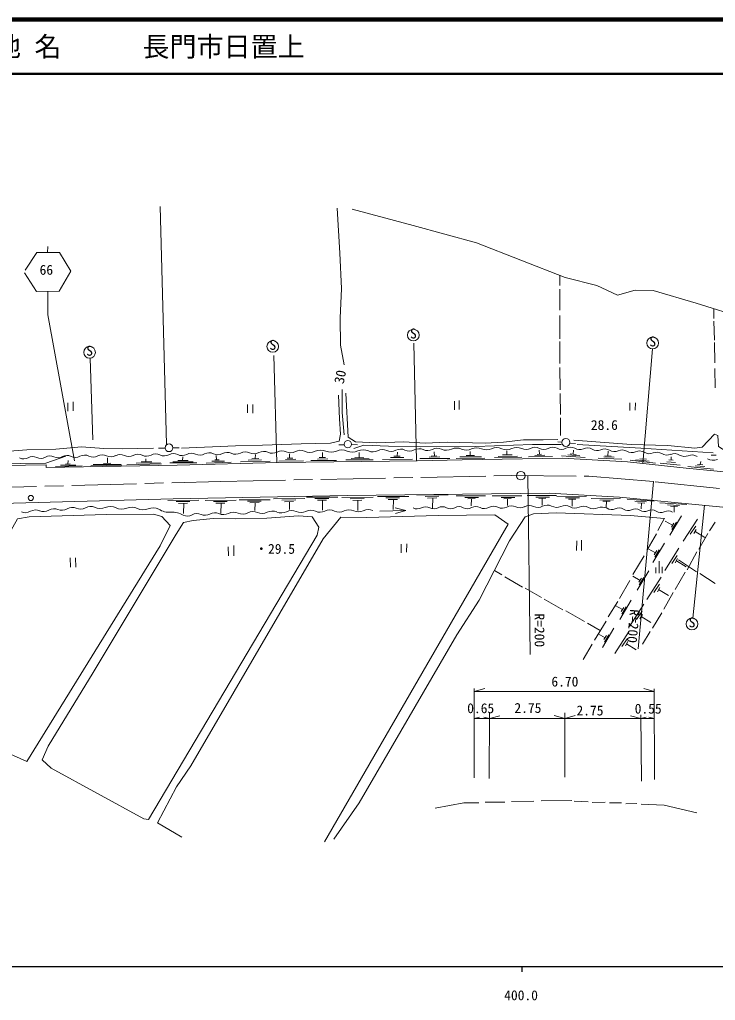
# Model space of a CAD drawing. Units: millimetres, scale not verified. Extents: x 40000 to 680000, y 20000 to 380000.
# Drawn here: x 375134 to 503769, y 198715 to 380000 of the extents above; entities that cross this region are included whole.
import ezdxf
from ezdxf.enums import TextEntityAlignment as Align

# ---------------------------------------------------------------- set-up
doc = ezdxf.new("R2010")
doc.units = ezdxf.units.MM
doc.header["$LTSCALE"] = 1000
doc.linetypes.add('CHAIN', pattern=[18.5, 12, -1.5, 3.5, -1.5])
for name, color, linetype, lineweight in [('M-BGD', 7, 'Continuous', 13), ('M-BMK', 2, 'CHAIN', 13), ('M-TTL', 2, 'Continuous', 140), ('M-TTL-BAND', 7, 'Continuous', 25), ('M-TTL-LINE', 7, 'Continuous', 50), ('M-TTL-TXT', 7, 'Continuous', 13), ('M-WORK', 1, 'Continuous', 13)]:
    doc.layers.add(name, color=color, linetype=linetype, lineweight=lineweight)
doc.styles.add('ＭＳ ゴシック', font='')
doc.styles.get('ＭＳ ゴシック').set_extended_font_data('MS Gothic')

msp = doc.modelspace()

# ---------------------------------------------------------------- linework, layer by layer
at = {"layer": 'M-BGD'}
msp.add_circle((467812, 295700), 792, dxfattribs=at)
at = {"layer": 'M-BMK'}
msp.add_lwpolyline([(68628, 292600), (74961, 292345), (87666, 292057), (100926, 291838), (128048, 292024), (170188, 293262), (177363, 293075), (192406, 292652), (204857, 292381), (250486, 293396), (283818, 294124), (301111, 293792), (324988, 293438), (366280, 293372), (412309, 294648), (466039, 295714), (480355, 295601), (492613, 294585), (519321, 291821), (552013, 288643), (565786, 287227), (567045, 286940)], dxfattribs=at)
at = {"layer": 'M-TTL'}
msp.add_line((680000, 380000), (40000, 380000), dxfattribs=at)
at = {"layer": 'M-TTL-BAND'}
for p, q in [((40000, 205000), (579000, 205000)), ((468000, 205000), (468000, 204000))]:
    msp.add_line(p, q, dxfattribs=at)
at = {"layer": 'M-TTL-LINE'}
msp.add_line((40000, 370000), (680000, 370000), dxfattribs=at)
at = {"layer": 'M-WORK'}
for p, q in [((401105, 345441), (402287, 301545)), ((380351, 338090), (380309, 336962)), ((376136, 333716), (378288, 336953)), ((378288, 336953), (382484, 336972)), ((382484, 336972), (384606, 333510)), ((378234, 329764), (376066, 333166)), ((384606, 333510), (382468, 329779)), ((475005, 332701), (474999, 330859)), ((474999, 330167), (474988, 326296)), ((382468, 329779), (378234, 329764)), ((503477, 326583), (503489, 324730)), ((475009, 325321), (475030, 321020)), ((503458, 324290), (503599, 320759)), ((447989, 320205), (448528, 298469)), ((475020, 320486), (475018, 316456)), ((492146, 319138), (490357, 297947)), ((503599, 320318), (503651, 316563)), ((388188, 317425), (388702, 302318)), ((422162, 317898), (422680, 298100)), ((474990, 315673), (475063, 311575)), ((503683, 315493), (503706, 311947)), ((475095, 310867), (475142, 306981)), ((384080, 309190), (384045, 307630)), ((385017, 309322), (385038, 307693)), ((417266, 308868), (417287, 307337)), ((418273, 308858), (418252, 307274)), ((455527, 309474), (455534, 307901)), ((456422, 309579), (456415, 307957)), ((487944, 309144), (487944, 307739)), ((488983, 309144), (488962, 307791)), ((475111, 306399), (475153, 303158)), ((435151, 301396), (434163, 301385)), ((436471, 301437), (437613, 301427)), ((475387, 301894), (474623, 301937)), ((476859, 301726), (477937, 301671)), ((402055, 300785), (400815, 300774)), ((403477, 300848), (404610, 300862)), ((405259, 298526), (405290, 299156)), ((411529, 298620), (411465, 299437)), ((418713, 298850), (418720, 299619)), ((425034, 298962), (425044, 299755)), ((431117, 299031), (431138, 299975)), ((437897, 299032), (437919, 300001)), ((444343, 299283), (445508, 299304)), ((444942, 299294), (444973, 300017)), ((450841, 299113), (452824, 299165)), ((451250, 299322), (452247, 299343)), ((451817, 299334), (451806, 300098)), ((456537, 299186), (460554, 299186)), ((457722, 299427), (459243, 299438)), ((458435, 299432), (458446, 300151)), ((463580, 299257), (467195, 299320)), ((464426, 299530), (466167, 299565)), ((465210, 299546), (465188, 300292)), ((469247, 299208), (473632, 299271)), ((470362, 299446), (472250, 299488)), ((470804, 299642), (471602, 299670)), ((471220, 299656), (471187, 300434)), ((475298, 299389), (479714, 299074)), ((476496, 299551), (478687, 299355)), ((476925, 299719), (478058, 299644)), ((477456, 299684), (477508, 300437)), ((483156, 299170), (485072, 299093)), ((483344, 299394), (484477, 299338)), ((483881, 299367), (483939, 300226)), ((495569, 298614), (495592, 299196)), ((503940, 299471), (502983, 299485)), ((381790, 297399), (386688, 297494)), ((382723, 297630), (385513, 297641)), ((383594, 297840), (384496, 297861)), ((384076, 297851), (384097, 298511)), ((388282, 297515), (393967, 297620)), ((388733, 297756), (393904, 297798)), ((390653, 297966), (392027, 297987)), ((391408, 297977), (391397, 298994)), ((394958, 297709), (401336, 297877)), ((396679, 298044), (401199, 298065)), ((397623, 298233), (399584, 298244)), ((398493, 298238), (398483, 298821)), ((402888, 298076), (407881, 298065)), ((403433, 298275), (407251, 298275)), ((404409, 298516), (406307, 298537)), ((409630, 298042), (414224, 298189)), ((410658, 298356), (413039, 298398)), ((411245, 298608), (412032, 298640)), ((415981, 298288), (421440, 298360)), ((417412, 298584), (419839, 298605)), ((418042, 298835), (419356, 298863)), ((423030, 298370), (427603, 298433)), ((424268, 298706), (426187, 298738)), ((424572, 298958), (425631, 298968)), ((428967, 298486), (433739, 298486)), ((430194, 298759), (432092, 298790)), ((430498, 299031), (431694, 299031)), ((435475, 298648), (440510, 298606)), ((436409, 298848), (439775, 298827)), ((437111, 299036), (438800, 299026)), ((442214, 298664), (447794, 298738)), ((443703, 299063), (446147, 299052)), ((449142, 298850), (454680, 298882)), ((455823, 298882), (461162, 298913)), ((462902, 299033), (467985, 299110)), ((482079, 298967), (486463, 298764)), ((488040, 298577), (492686, 298042)), ((489068, 298640), (491522, 298409)), ((489802, 298829), (491008, 298745)), ((493588, 297990), (497228, 297665)), ((494816, 298273), (496410, 298158)), ((495172, 298640), (495959, 298588)), ((498704, 297372), (503403, 296921)), ((500047, 297550), (501830, 297414)), ((500435, 297781), (501421, 297697)), ((500951, 297737), (501054, 298347)), ((469552, 262645), (469105, 295690)), ((489516, 263716), (492335, 294608)), ((441286, 291827), (447065, 291879)), ((448557, 292090), (454336, 292142)), ((450109, 291878), (452661, 291892)), ((455843, 291948), (461290, 291983)), ((462523, 291953), (467970, 291988)), ((468952, 292027), (474400, 292062)), ((474472, 291875), (479919, 291910)), ((402510, 291120), (408289, 291173)), ((404062, 290909), (406615, 290923)), ((404517, 290587), (406202, 290622)), ((405474, 290607), (405433, 288720)), ((409410, 291139), (415189, 291191)), ((410962, 290927), (413514, 290941)), ((411416, 290605), (413102, 290640)), ((412374, 290625), (412332, 288738)), ((415706, 291215), (421485, 291267)), ((417258, 291003), (419810, 291017)), ((417713, 290682), (419398, 290717)), ((418670, 290702), (418638, 289268)), ((422085, 291414), (427864, 291466)), ((423637, 291202), (426189, 291216)), ((424092, 290880), (425777, 290915)), ((425049, 290900), (425016, 289423)), ((428193, 291700), (433972, 291753)), ((429745, 291489), (432297, 291503)), ((430200, 291167), (431885, 291202)), ((431157, 291187), (431116, 289300)), ((434711, 291653), (440491, 291705)), ((436264, 291441), (438816, 291455)), ((436718, 291119), (438403, 291154)), ((437675, 291139), (437634, 289252)), ((442838, 291615), (445390, 291629)), ((443293, 291294), (444978, 291329)), ((444250, 291314), (444209, 289427)), ((450563, 291557), (452249, 291592)), ((451521, 291577), (451479, 289690)), ((457455, 291656), (459991, 291679)), ((458000, 291432), (459341, 291455)), ((458662, 291443), (458648, 290155)), ((464135, 291661), (466671, 291684)), ((464680, 291437), (466021, 291460)), ((465343, 291448), (465328, 290160)), ((470565, 291734), (473101, 291758)), ((471110, 291511), (472451, 291533)), ((471772, 291522), (471758, 290233)), ((476084, 291582), (478620, 291606)), ((476630, 291359), (477971, 291381)), ((477292, 291370), (477278, 290081)), ((480797, 291497), (486244, 291532)), ((482409, 291205), (484945, 291228)), ((482955, 290981), (484295, 291003)), ((483617, 290992), (483604, 289840)), ((487450, 291353), (492457, 290996)), ((488863, 290982), (491059, 290856)), ((489436, 290702), (490719, 290627)), ((490109, 290663), (490073, 289598)), ((493499, 290710), (498506, 290354)), ((494911, 290340), (497107, 290214)), ((495485, 290060), (496767, 289985)), ((501768, 290229), (499610, 269359)), ((441753, 289146), (446527, 289286)), ((446527, 289286), (444581, 289747)), ((446527, 289286), (444611, 288712)), ((497492, 288302), (495366, 284729)), ((496158, 290021), (496121, 288955)), ((493128, 285582), (494387, 287837)), ((495867, 286547), (494513, 287293)), ((495636, 286184), (496116, 286939)), ((495729, 285736), (496564, 287097)), ((497841, 283590), (500463, 287680)), ((502711, 285537), (503749, 287126)), ((492887, 284953), (491184, 281995)), ((499136, 284871), (500156, 286372)), ((499774, 284987), (500226, 285770)), ((500001, 285380), (501807, 284276)), ((500681, 282144), (502364, 284986)), ((445668, 283035), (445682, 281412)), ((446703, 283084), (446689, 281545)), ((478136, 283684), (478115, 281852)), ((479045, 283767), (479017, 281845)), ((494331, 283210), (492205, 279637)), ((413717, 282560), (413738, 280874)), ((414745, 282769), (414724, 280867)), ((492707, 281455), (491352, 282201)), ((492475, 281091), (492956, 281846)), ((492569, 280644), (493403, 282005)), ((494405, 278182), (497027, 282273)), ((498552, 278284), (500356, 281598)), ((384509, 280498), (384530, 278799)), ((385481, 280526), (385502, 278771)), ((488504, 277418), (490591, 280910)), ((493354, 279926), (493354, 277667)), ((495700, 279463), (496721, 280964)), ((496339, 279580), (496791, 280363)), ((496566, 279973), (498371, 278869)), ((500264, 277946), (496960, 280117)), ((462917, 278201), (464284, 277382)), ((491456, 278112), (489331, 274539)), ((492739, 278702), (492732, 277681)), ((493920, 278842), (493927, 277709)), ((496328, 274634), (498206, 277864)), ((503704, 275743), (500909, 277615)), ((464851, 277025), (468102, 275064)), ((486018, 273002), (487948, 276306)), ((489832, 276357), (488477, 277103)), ((489601, 275993), (490081, 276748)), ((489694, 275546), (490529, 276907)), ((491112, 272844), (493734, 276935)), ((492407, 274125), (493428, 275626)), ((468574, 274885), (471595, 273207)), ((493045, 274241), (493497, 275024)), ((493272, 274634), (495078, 273530)), ((494251, 271046), (495992, 274099)), ((472109, 272882), (475591, 270910)), ((483952, 269583), (485735, 272446)), ((488221, 272692), (486095, 269118)), ((487896, 267852), (490519, 271943)), ((476147, 270700), (479598, 268728)), ((486597, 270936), (485255, 271675)), ((486366, 270573), (486846, 271328)), ((486459, 270125), (487293, 271487)), ((489191, 269133), (490212, 270634)), ((492112, 267533), (493842, 270323)), ((480123, 268424), (482493, 267073)), ((481397, 265289), (483569, 268824)), ((489830, 269249), (490282, 270033)), ((490057, 269643), (491862, 268538)), ((485014, 267512), (482889, 263938)), ((485187, 262841), (487810, 266932)), ((490266, 264585), (491692, 266893)), ((483390, 265756), (482116, 266458)), ((483159, 265393), (483639, 266148)), ((483252, 264945), (484087, 266307)), ((486482, 264122), (487503, 265623)), ((487121, 264238), (487573, 265022)), ((479316, 261716), (480973, 264569)), ((487348, 264632), (489153, 263527)), ((459185, 256362), (459154, 239849)), ((459184, 255827), (461116, 256345)), ((459184, 255827), (492448, 255834)), ((492448, 255834), (490516, 256351)), ((492446, 256326), (492524, 239514)), ((459175, 250826), (460176, 251091)), ((461986, 250816), (459175, 250826)), ((461986, 250816), (460987, 251088)), ((461988, 251788), (461965, 239738)), ((461986, 250816), (463917, 251337)), ((475911, 250837), (461986, 250816)), ((475911, 250837), (473979, 251351)), ((475912, 251869), (475908, 239954)), ((475911, 250837), (477845, 251349)), ((489975, 250799), (475911, 250837)), ((489975, 250799), (488044, 251321)), ((489966, 251511), (490109, 239238)), ((489975, 250799), (490970, 251083)), ((489975, 250799), (492471, 250839)), ((492471, 250839), (491467, 251091)), ((461234, 235369), (464863, 235380)), ((466101, 235474), (470223, 235547)), ((471587, 235610), (477219, 235642)), ((477681, 235558), (480271, 235422)), ((480964, 235280), (483387, 235327)), ((484205, 235212), (486400, 235204)), ((487235, 235055), (489253, 235082))]:
    msp.add_line(p, q, dxfattribs=at)
for points in [[(433874, 345122), (434354, 336823), (434637, 330274), (434389, 324787), (434448, 319843), (435109, 316185)], [(436586, 344952), (447897, 341920), (459608, 338739), (476022, 332303), (481827, 330834), (485651, 329064), (488943, 330019), (492235, 329949), (500235, 327612), (509262, 324745), (526059, 319488), (536732, 316620), (542786, 314815), (547795, 313747), (549305, 312921), (549636, 308225), (549494, 299316)], [(380347, 329771), (380331, 325434), (385254, 298427)], [(434100, 310556), (434305, 306214), (434478, 303366), (434195, 302092), (432637, 301730), (427162, 301604), (420066, 301352), (415047, 301226), (405088, 300786)], [(434755, 311642), (434790, 307358), (435109, 303252)], [(474645, 302406), (471923, 302343), (468304, 302312), (464607, 301871), (461225, 301730), (454176, 301903), (450085, 301682), (446199, 301934), (441196, 301761), (437231, 301981), (435878, 302847), (435473, 310961)], [(547726, 297206), (542015, 296763), (535194, 296976), (529743, 297400), (517400, 299029), (505860, 300091), (504373, 301106), (504231, 303112), (503620, 303387), (501355, 300995), (499960, 300786), (494999, 301258), (488170, 301478), (477619, 302265)], [(399898, 300768), (394108, 300689), (390710, 300736), (386588, 301004), (381805, 300595), (376456, 300453), (369108, 299950), (365096, 299997)], [(436897, 300732), (438764, 301330), (443316, 301183), (449295, 301047), (459427, 301078), (469926, 301487), (475252, 301440)], [(478196, 301440), (489989, 300783), (503331, 299912)], [(290566, 299386), (326320, 297091), (331566, 296746), (337248, 296827), (338096, 296588), (356015, 296843), (357019, 297350), (380056, 297718)], [(331424, 296755), (331435, 297102), (337262, 297183), (338138, 296907), (355971, 297187), (356930, 297689), (380008, 298036), (383701, 299319)], [(380056, 297718), (380073, 297189), (404241, 297645), (422956, 298107), (448659, 298471), (456965, 298617), (475509, 298921), (487508, 298244), (498364, 297111), (514297, 295525), (523139, 294591), (536559, 293351), (545218, 292583), (553635, 293244), (558843, 293228), (564381, 292897), (567659, 292659)], [(371717, 290565), (403507, 291450), (435709, 292027), (473053, 292480), (486051, 291735), (502605, 290149), (522865, 288182), (547188, 286008), (566735, 284186)], [(363635, 268018), (374747, 287716), (376871, 288077), (391113, 288538), (399916, 288585), (401426, 288184), (402960, 286484), (401143, 282720), (376489, 242894), (372241, 244766), (364060, 249281)], [(431504, 228050), (465473, 286725), (462995, 288448), (452516, 288353), (439348, 287999), (434496, 288018)], [(468588, 288095), (470111, 288671), (474330, 288834), (488101, 288338), (494276, 287792)], [(434496, 288018), (431239, 284030), (406760, 242096), (404117, 238210), (400648, 231519), (405128, 228888)], [(468588, 288095), (465725, 283659), (460092, 272708), (455962, 266266), (437939, 235255), (433203, 228522)], [(451945, 234226), (457259, 235254), (460049, 235233)], [(490044, 234965), (494328, 234778), (500354, 233395)]]:
    msp.add_lwpolyline(points, dxfattribs=at)
msp.add_lwpolyline([(405458, 287040), (404094, 284890), (388740, 259309), (380406, 245706), (379283, 243157), (380951, 241636), (398120, 232284), (398938, 232158), (430148, 284710), (430463, 286199), (429207, 288124), (426716, 288276), (420832, 287867), (415120, 287710), (410888, 287773), (407222, 287442)], close=True, dxfattribs=at)
for centre, radius in [((447927, 321683), 1080), ((492180, 320217), 1080), ((388062, 318497), 1080), ((421939, 319583), 1080), ((402764, 300853), 713), ((435808, 301526), 669), ((476126, 301839), 741), ((377212, 291578), 472), ((499444, 268292), 1080)]:
    msp.add_circle(centre, radius, dxfattribs=at)
for centre, radius, start, end in [((470420, 299176), 1765, 62.73849, 117.81376), ((473685, 299191), 1765, 62.73849, 117.81376), ((476949, 299207), 1765, 62.73849, 117.81376), ((377560, 297574), 1674, 63.54363, 120.13927), ((379051, 300571), 1674, 243.54363, 300.13927), ((380732, 297676), 1674, 63.54363, 120.13927), ((382223, 300673), 1674, 243.54363, 300.13927), ((383904, 297778), 1674, 63.54363, 120.13927), ((385447, 300877), 1788, 243.50979, 298.22723), ((387138, 297726), 1788, 63.50979, 118.22723), ((388734, 300927), 1788, 243.50979, 298.22723), ((390425, 297776), 1788, 63.50979, 118.22723), ((392020, 300976), 1788, 243.50979, 298.22723), ((393711, 297825), 1788, 63.50979, 118.22723), ((395307, 301026), 1788, 243.50979, 298.22723), ((396998, 297875), 1788, 63.50979, 118.22723), ((398593, 301076), 1788, 243.50979, 298.22723), ((400284, 297925), 1788, 63.50979, 118.22723), ((401869, 301145), 1800, 244.07006, 298.59438), ((403593, 297983), 1800, 64.07006, 118.59438), ((405167, 301221), 1800, 244.07006, 298.59438), ((406891, 298060), 1800, 64.07006, 118.59438), ((408465, 301298), 1800, 244.07006, 298.59438), ((410189, 298136), 1800, 64.07006, 118.59438), ((411763, 301375), 1800, 244.07006, 298.59438), ((413487, 298213), 1800, 64.07006, 118.59438), ((415074, 301549), 1893, 245.02438, 298.16898), ((416861, 298210), 1893, 65.02438, 118.16898), ((418460, 301643), 1893, 245.02438, 298.16898), ((420248, 298305), 1893, 65.02438, 118.16898), ((421847, 301737), 1893, 245.02438, 298.16898), ((423635, 298399), 1893, 65.02438, 118.16898), ((425233, 301832), 1893, 245.02438, 298.16898), ((427021, 298494), 1893, 65.02438, 118.16898), ((428790, 302533), 2517, 247.35092, 293.33662), ((430784, 297910), 2517, 67.35092, 113.33662), ((432723, 302557), 2517, 247.35092, 293.33662), ((434718, 297934), 2517, 67.35092, 113.33662), ((436657, 302580), 2517, 247.35092, 293.33662), ((438651, 297957), 2517, 67.35092, 113.33662), ((440427, 301986), 1887, 244.67929, 297.92007), ((442194, 298652), 1887, 64.67929, 117.92007), ((443808, 302063), 1887, 244.67929, 297.92007), ((445575, 298729), 1887, 64.67929, 117.92007), ((447189, 302140), 1887, 244.67929, 297.92007), ((448956, 298805), 1887, 64.67929, 117.92007), ((450569, 302216), 1887, 244.67929, 297.92007), ((452336, 298882), 1887, 64.67929, 117.92007), ((454050, 302641), 2245, 246.18062, 294.91417), ((455942, 298569), 2245, 66.18062, 114.91417), ((457755, 302677), 2245, 246.18062, 294.91417), ((459647, 298604), 2245, 66.18062, 114.91417), ((461460, 302712), 2245, 246.18062, 294.91417), ((463352, 298640), 2245, 66.18062, 114.91417), ((465166, 302748), 2245, 246.18062, 294.91417), ((467057, 298675), 2245, 66.18062, 114.91417), ((468773, 302298), 1765, 242.73849, 297.81376), ((472037, 302314), 1765, 242.73849, 297.81376), ((475302, 302330), 1765, 242.73849, 297.81376), ((478651, 302248), 1721, 238.74323, 294.53617), ((480080, 299116), 1721, 58.74323, 114.53617), ((481866, 302059), 1721, 238.74323, 294.53617), ((483296, 298927), 1721, 58.74323, 114.53617), ((485082, 301870), 1721, 238.74323, 294.53617), ((486511, 298739), 1721, 58.74323, 114.53617), ((488297, 301681), 1721, 238.74323, 294.53617), ((489727, 298550), 1721, 58.74323, 114.53617), ((491553, 301519), 1764, 238.07668, 293.16828), ((492941, 298274), 1764, 58.07668, 113.16828), ((494807, 301269), 1764, 238.07668, 293.16828), ((496195, 298025), 1764, 58.07668, 113.16828), ((498061, 301020), 1764, 238.07668, 293.16828), ((499449, 297776), 1764, 58.07668, 113.16828), ((375880, 300469), 1674, 243.54363, 300.13927), ((503403, 300832), 2290, 240.80993, 289.06283), ((466070, 288314), 1806, 64.01122, 118.44394), ((469374, 288385), 1806, 64.01122, 118.44394), ((472678, 288456), 1806, 64.01122, 118.44394), ((474393, 291777), 1932, 241.46449, 294.0595), ((475968, 288248), 1932, 61.46449, 114.0595), ((376190, 290755), 1901, 247.23374, 300.26857), ((378106, 287471), 1901, 67.23374, 120.26857), ((379578, 290977), 1901, 247.23374, 300.26857), ((381494, 287694), 1901, 67.23374, 120.26857), ((382966, 291200), 1901, 247.23374, 300.26857), ((384882, 287916), 1901, 67.23374, 120.26857), ((386354, 291422), 1901, 247.23374, 300.26857), ((388270, 288138), 1901, 67.23374, 120.26857), ((390068, 292197), 2539, 245.2817, 291.06721), ((391893, 287458), 2539, 65.2817, 111.06721), ((394017, 292071), 2539, 245.2817, 291.06721), ((395842, 287333), 2539, 65.2817, 111.06721), ((397966, 291946), 2539, 245.2817, 291.06721), ((399791, 287207), 2539, 65.2817, 111.06721), ((402788, 292440), 3509, 236.52478, 275.40273), ((403449, 285454), 3509, 56.52478, 95.40273), ((406133, 290014), 1797, 245.37997, 299.95556), ((407928, 286900), 1797, 65.37997, 119.95556), ((409425, 290168), 1797, 245.37997, 299.95556), ((411220, 287053), 1797, 65.37997, 119.95556), ((412809, 290610), 2099, 246.39183, 296.82195), ((414703, 286864), 2099, 66.39183, 116.82195), ((416384, 290711), 2099, 246.39183, 296.82195), ((418279, 286965), 2099, 66.39183, 116.82195), ((419960, 290811), 2099, 246.39183, 296.82195), ((421854, 287065), 2099, 66.39183, 116.82195), ((423535, 290911), 2099, 246.39183, 296.82195), ((425429, 287165), 2099, 66.39183, 116.82195), ((427135, 290963), 2065, 245.24125, 296.09336), ((428951, 287255), 2065, 65.24125, 116.09336), ((430681, 291005), 2065, 245.24125, 296.09336), ((432497, 287296), 2065, 65.24125, 116.09336), ((434226, 291046), 2065, 245.24125, 296.09336), ((436043, 287337), 2065, 65.24125, 116.09336), ((437772, 291087), 2065, 245.24125, 296.09336), ((439589, 287379), 2065, 65.24125, 116.09336), ((448655, 291146), 1593, 241.20282, 299.23455), ((450211, 288365), 1593, 61.20282, 119.23455), ((451747, 291157), 1593, 241.20282, 299.23455), ((453303, 288376), 1593, 61.20282, 119.23455), ((454838, 291169), 1593, 241.20282, 299.23455), ((456395, 288388), 1593, 61.20282, 119.23455), ((457930, 291181), 1593, 241.20282, 299.23455), ((459486, 288400), 1593, 61.20282, 119.23455), ((461045, 291420), 1806, 244.01122, 298.44394), ((462766, 288243), 1806, 64.01122, 118.44394), ((464349, 291491), 1806, 244.01122, 298.44394), ((467653, 291562), 1806, 244.01122, 298.44394), ((470957, 291633), 1806, 244.01122, 298.44394), ((477815, 291644), 1932, 241.46449, 294.0595), ((479390, 288114), 1932, 61.46449, 114.0595), ((481237, 291510), 1932, 241.46449, 294.0595), ((482812, 287981), 1932, 61.46449, 114.0595), ((484573, 290967), 1537, 236.98226, 296.10151), ((485925, 288207), 1537, 56.98226, 116.10151), ((487600, 290784), 1537, 236.98226, 296.10151), ((488952, 288024), 1537, 56.98226, 116.10151), ((490626, 290601), 1537, 236.98226, 296.10151), ((491978, 287841), 1537, 56.98226, 116.10151), ((493653, 290418), 1537, 236.98226, 296.10151), ((495005, 287658), 1537, 56.98226, 116.10151)]:
    msp.add_arc(centre, radius, start, end, dxfattribs=at)

# ---------------------------------------------------------------- texts
at = {"layer": 'M-TTL-BAND', "style": 'ＭＳ ゴシック'}
msp.add_text('400.0', height=1833, dxfattribs=at).set_placement((467844, 198195), align=Align.BOTTOM_CENTER)
at = {"layer": 'M-TTL-TXT', "style": 'ＭＳ ゴシック'}
msp.add_text('地 名      長門市日置上', height=3666, dxfattribs=at).set_placement((370380, 375000), align=Align.MIDDLE_LEFT)
at = {"layer": 'M-WORK', "style": 'ＭＳ ゴシック'}
for s, p in [('66', (378829, 332287)), ('28.6', (480746, 303601)), ('・29.5', (418564, 280713)), ('6.70', (473453, 256183)), ('0.65', (457888, 251255)), ('2.75', (466614, 251301)), ('2.75', (478092, 250831)), ('0.55', (488850, 251174))]:
    msp.add_text(s, height=1833, dxfattribs=at).set_placement(p, align=Align.BOTTOM_LEFT)
for p in [(447935, 320511), (492188, 319045), (388070, 317326), (421947, 318411), (499451, 267121)]:
    msp.add_text('S', height=1833, dxfattribs=at).set_placement(p, align=Align.BOTTOM_CENTER)
for s, rotation, p in [('30', 78.69, (435581, 312462)), ('R=200', 264.882, (487439, 271130)), ('R=200', 270.268, (469787, 270232))]:
    msp.add_text(s, height=1833, rotation=rotation, dxfattribs=at).set_placement(p, align=Align.BOTTOM_LEFT)

doc.saveas('drawing.dxf')
